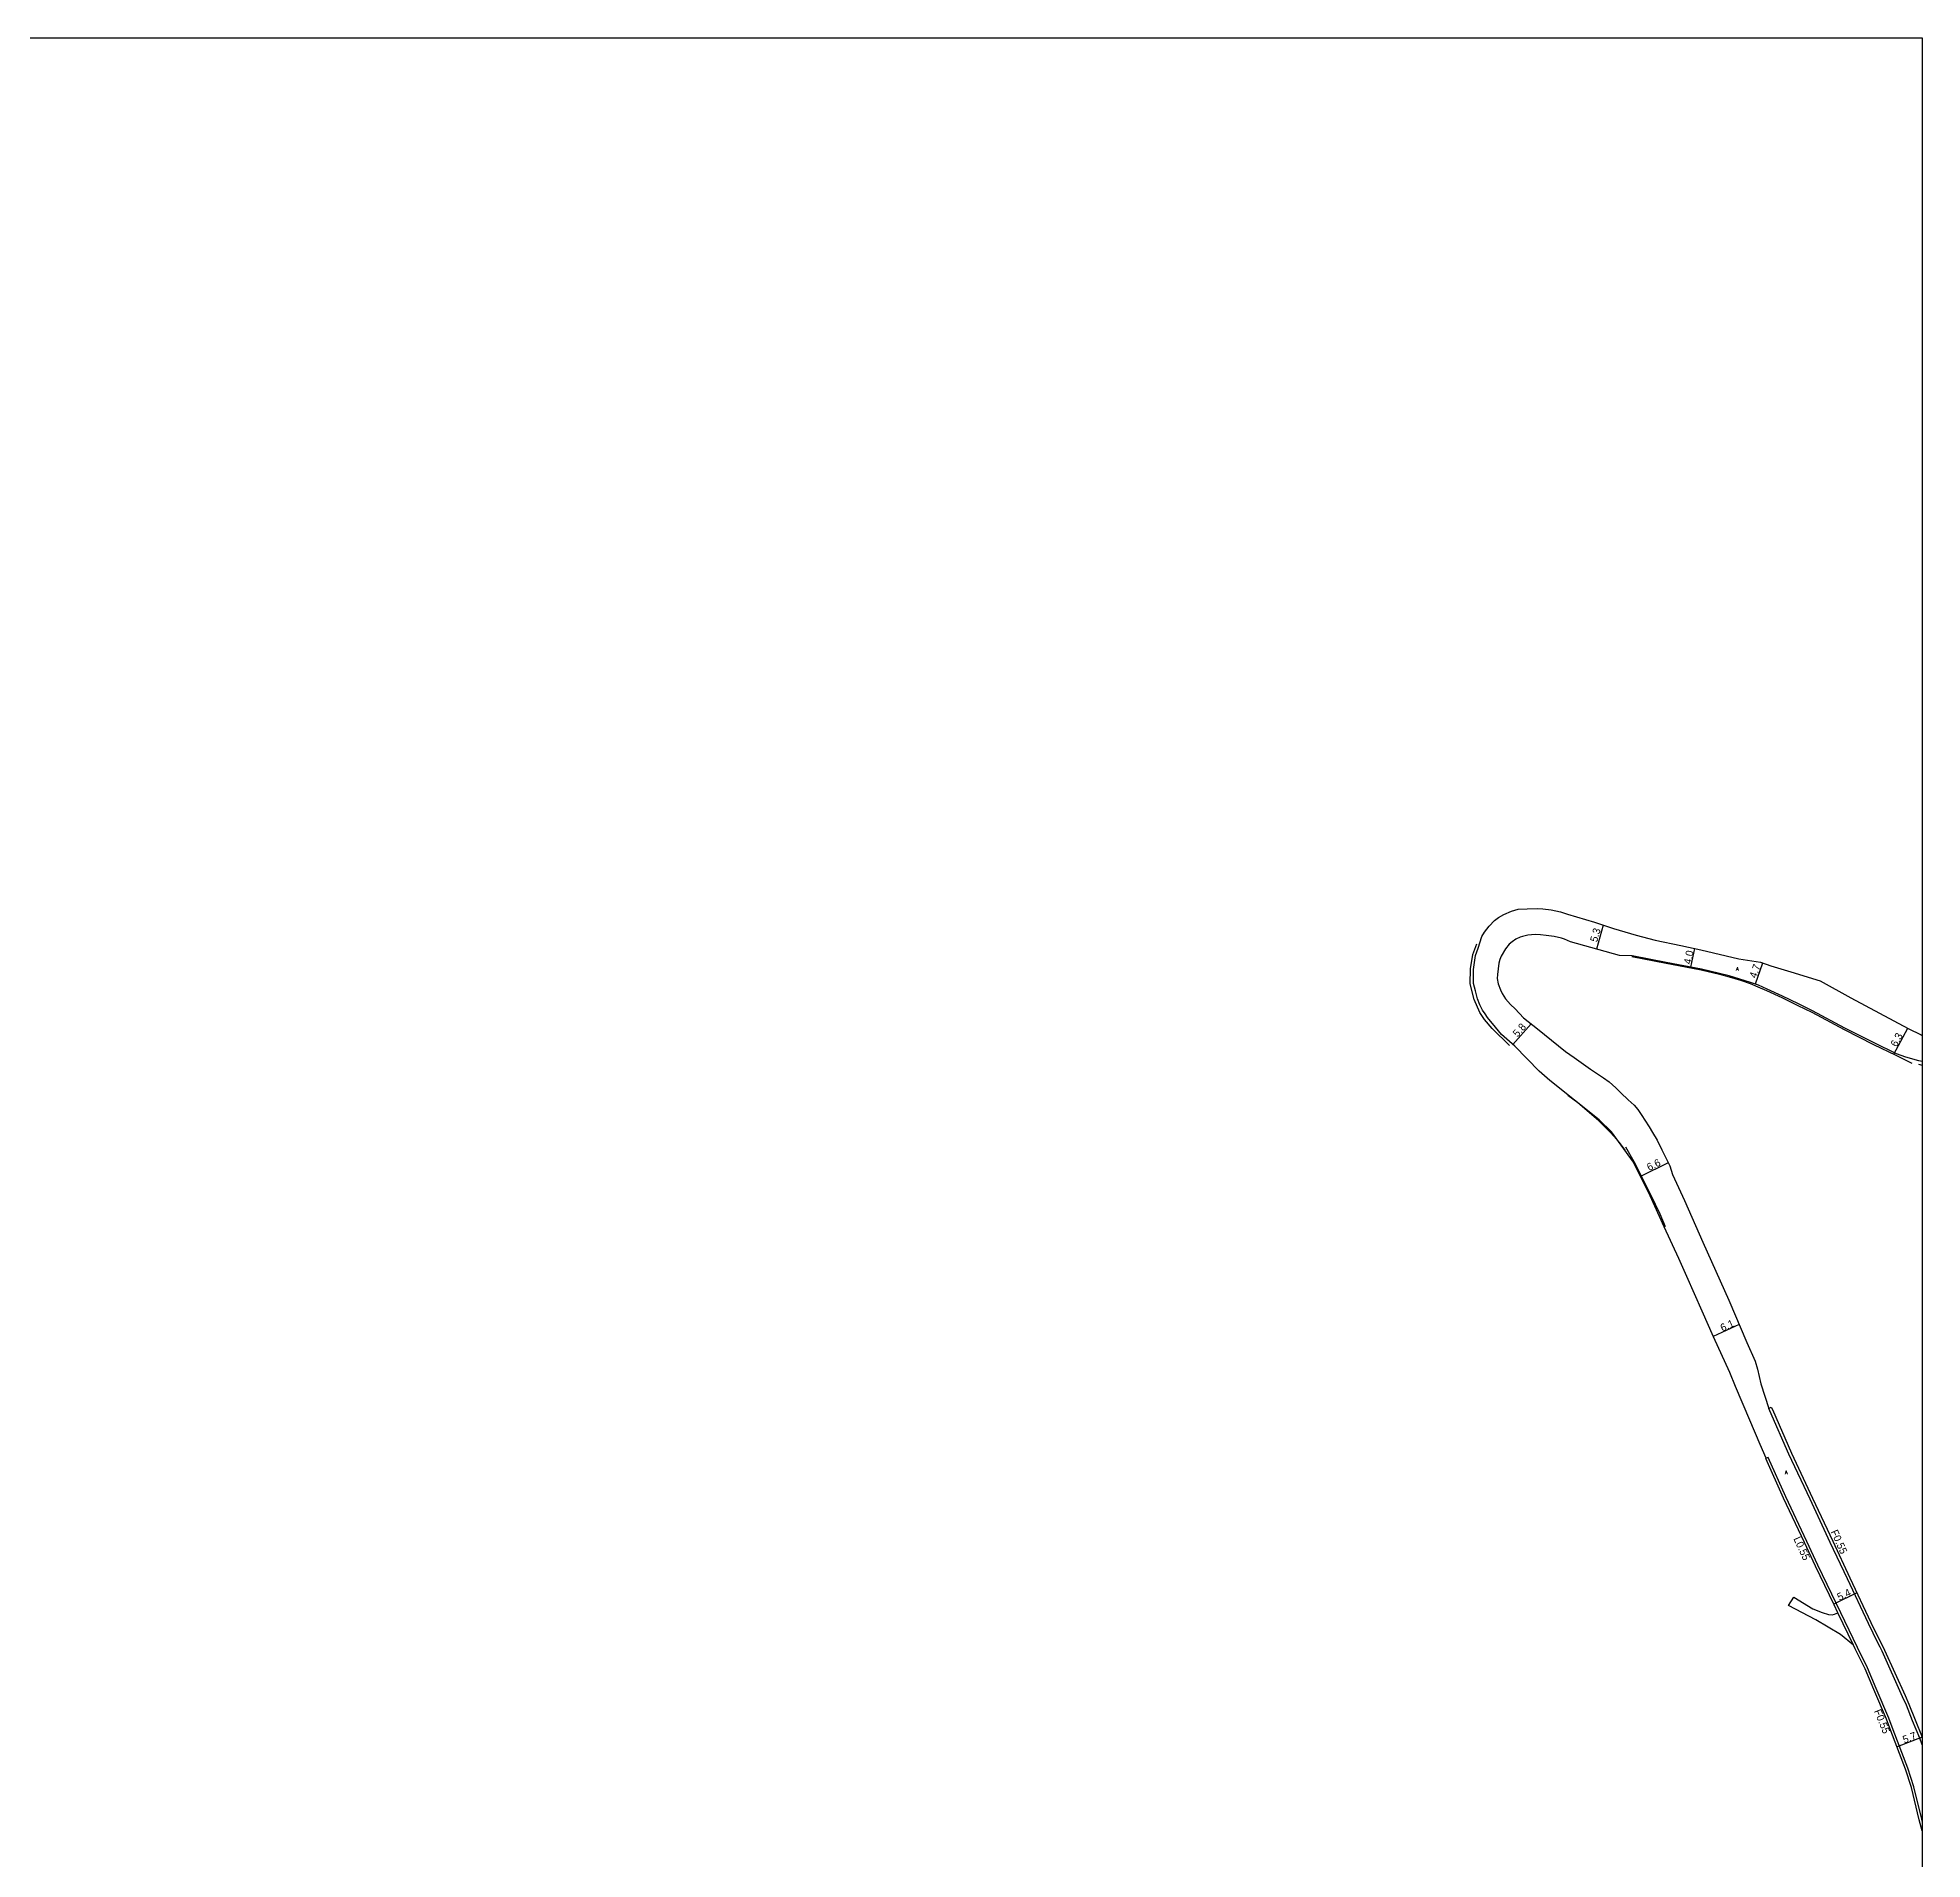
# Model space of a CAD drawing. Header units: metres. Extents: x -19200 to -16000, y -96000 to -93000.
# Drawn here: x -16400 to -16000, y -93386.5 to -93000 of the extents above; entities that cross this region are included whole.
import ezdxf

# ---------------------------------------------------------------- set-up
doc = ezdxf.new("R2010")
doc.units = ezdxf.units.M
doc.header["$LTSCALE"] = 2.5
for name, color, linetype in [('側溝・桝', 7, 'Continuous'), ('図郭', 7, 'Continuous'), ('幅員', 7, 'Continuous'), ('歩道・分離帯・安全施設', 7, 'Continuous'), ('舗装', 7, 'Continuous'), ('道路', 7, 'Continuous')]:
    doc.layers.add(name, color=color, linetype=linetype)
doc.styles.get("Standard").update_dxf_attribs({"font": ''})
doc.styles.add('YOKO_DECO', font='txt.shx', dxfattribs={"bigfont": 'extfont.shx'})
doc.styles.get('Standard').set_extended_font_data('@MS PGothic')

msp = doc.modelspace()

# ---------------------------------------------------------------- linework, layer by layer
at = {"layer": '側溝・桝'}
for points in [[(-16000, -93362.2), (-16000.56, -93360.78), (-16002.05, -93357.08), (-16003.38, -93353.79), (-16004.17, -93351.97), (-16008.54, -93342.34), (-16008.96, -93341.46), (-16009.46, -93340.52), (-16011.45, -93336.47), (-16015.91, -93326.97), (-16019.54, -93319.22), (-16023.81, -93310.09), (-16028.3, -93300.54), (-16032.34, -93291.31), (-16032.58, -93290.8)], [(-16000, -93378.41), (-16000.13, -93377.93), (-16001.8, -93371.07), (-16003.04, -93367.16), (-16006.16, -93359.03), (-16007.11, -93356.52), (-16009.78, -93350.21), (-16011.66, -93345.85), (-16013.74, -93341.55), (-16018.21, -93332.25), (-16022.18, -93324.03), (-16024.52, -93319.05), (-16028.96, -93309.59), (-16032.74, -93301.2), (-16033.11, -93301.36)], [(-16014.58, -93341.05), (-16017.9, -93334.14)]]:
    msp.add_lwpolyline(points, dxfattribs=at)
at = {"layer": '図郭'}
msp.add_lwpolyline([(-16800, -93000), (-16000, -93000), (-16000, -93600), (-16800, -93600)], close=True, dxfattribs=at)
at = {"layer": '幅員'}
for points in [[(-16067.72, -93188.26), (-16069.16, -93193.36)], [(-16049.13, -93197.18), (-16048.28, -93193.26)], [(-16033.9, -93196.31), (-16035.49, -93200.78)], [(-16083.03, -93209.23), (-16086.88, -93213.58)], [(-16006.06, -93215.68), (-16003.1, -93210.16)], [(-16053.91, -93238.69), (-16059.78, -93241.6)], [(-16038.84, -93273.03), (-16044.36, -93275.55)], [(-16013.87, -93329.96), (-16018.78, -93332.32)], [(-16000.02, -93360.57), (-16005.36, -93362.62)]]:
    msp.add_lwpolyline(points, dxfattribs=at)
at = {"layer": '歩道・分離帯・安全施設'}
for points in [[(-16087.63, -93213.79), (-16091.31, -93210.23), (-16092.9, -93208.31), (-16093.94, -93206.78), (-16095.14, -93204.05), (-16095.98, -93200.74), (-16095.89, -93197.52), (-16095.43, -93194.51), (-16094.53, -93192.27)], [(-16061.62, -93194.96), (-16054.36, -93196.34), (-16046.92, -93197.78), (-16043.06, -93198.68), (-16041.02, -93199.22), (-16038.61, -93199.95), (-16036.53, -93200.67), (-16034.89, -93201.34), (-16033.04, -93202.14), (-16029.79, -93203.65), (-16026.39, -93205.29), (-16023.47, -93206.77), (-16016.57, -93210.4), (-16010.35, -93213.62), (-16005.65, -93215.87), (-16002.2, -93217.58)], [(-16000.8, -93217.8), (-16000, -93217.96)], [(-16063.06, -93236.01), (-16064.29, -93234.41), (-16066.15, -93232.25), (-16068.67, -93229.78), (-16073.14, -93225.99), (-16075.21, -93224.41)], [(-16054.52, -93252.26), (-16055.67, -93249.63), (-16057.54, -93245.66), (-16061.15, -93238.48), (-16062.91, -93235.41)]]:
    msp.add_lwpolyline(points, dxfattribs=at)
at = {"layer": '道路'}
for points in [[(-16033.12, -93301.34), (-16034.38, -93298.44), (-16036.59, -93293.27), (-16039.66, -93286.15), (-16040.87, -93283.21), (-16044.35, -93275.59), (-16046.7, -93270.16), (-16050, -93262.79), (-16051.69, -93259.03), (-16054.76, -93252.26), (-16057.74, -93245.73), (-16061.29, -93238.56), (-16065.96, -93232.12), (-16068.56, -93229.58), (-16079.07, -93221.25), (-16081.31, -93219.29), (-16086.49, -93213.93), (-16089.29, -93211.46), (-16090.61, -93209.91), (-16092.26, -93207.84), (-16092.78, -93207.11), (-16093.37, -93206.28), (-16093.9, -93205.15), (-16094.38, -93203.94), (-16094.84, -93202.24), (-16095.25, -93200.67), (-16095.29, -93197.71), (-16094.8, -93194.7), (-16094.29, -93193.14), (-16093.48, -93190.67), (-16092.91, -93189.77), (-16091.96, -93188.46), (-16090.81, -93187.26), (-16089.94, -93186.63), (-16088.82, -93186.03), (-16087.17, -93185.32), (-16085.75, -93184.86), (-16083.9, -93184.83), (-16081.73, -93184.76), (-16080.57, -93184.83), (-16078.8, -93185.03), (-16076.76, -93185.45), (-16075.3, -93185.94), (-16069.58, -93187.63), (-16065.52, -93189.02), (-16060.76, -93190.4), (-16056.69, -93191.43), (-16051.27, -93192.61), (-16047, -93193.54), (-16038.95, -93195.43), (-16034.36, -93196.15)], [(-16000, -93217.24), (-16000.76, -93217.09), (-16003.51, -93216.28), (-16005.51, -93215.58), (-16010.25, -93213.28), (-16016.42, -93210.11), (-16023.32, -93206.48), (-16026.25, -93205), (-16029.65, -93203.35), (-16032.91, -93201.84), (-16034.76, -93201.04), (-16036.45, -93200.44), (-16040.98, -93199.06), (-16043.02, -93198.52), (-16046.89, -93197.61), (-16054.33, -93196.17), (-16061.58, -93194.8), (-16064.26, -93194.74), (-16074.65, -93191.81), (-16075.96, -93191.26), (-16076.56, -93191.07), (-16078.13, -93190.71), (-16079.84, -93190.44), (-16081.01, -93190.3), (-16082.17, -93190.29), (-16083.69, -93190.42), (-16084.87, -93190.68), (-16085.34, -93190.83), (-16086.28, -93191.28), (-16087.07, -93191.83), (-16087.68, -93192.29), (-16088.49, -93193.31), (-16089.35, -93194.86), (-16089.66, -93195.55), (-16089.9, -93196.32), (-16090.04, -93197.53), (-16090.19, -93198.78), (-16090.21, -93199.59), (-16090.01, -93200.74), (-16089.54, -93201.99), (-16089.17, -93202.78), (-16088.48, -93203.9), (-16087.38, -93205.08), (-16086.43, -93206.01), (-16084.67, -93207.92), (-16081.69, -93210.31), (-16075.71, -93215.07), (-16073.92, -93216.39), (-16070.4, -93218.82), (-16067.65, -93220.7), (-16066.49, -93221.53), (-16065.06, -93222.77), (-16064, -93223.88), (-16062.43, -93225.34), (-16061.18, -93226.45), (-16060.39, -93227.41), (-16059.55, -93228.65), (-16058.88, -93229.64), (-16058, -93231.04), (-16057.24, -93232.27), (-16056.3, -93233.87), (-16055.29, -93235.96), (-16054.33, -93237.8), (-16053.61, -93239.34), (-16053.02, -93241.17), (-16050.49, -93246.67), (-16046.56, -93255.53), (-16041.05, -93267.84), (-16037.21, -93276.84), (-16035.49, -93280.76), (-16034.99, -93282.5), (-16034.29, -93285.62), (-16032.58, -93290.8), (-16032.06, -93290.56), (-16031.82, -93291.07), (-16027.78, -93300.3), (-16023.29, -93309.85), (-16019.02, -93318.97), (-16015.39, -93326.73), (-16010.93, -93336.22), (-16008.94, -93340.26), (-16008.45, -93341.2), (-16008.02, -93342.1), (-16003.64, -93351.74), (-16002.85, -93353.57), (-16001.52, -93356.86), (-16000.02, -93360.57), (-16000, -93360.63)], [(-16034.36, -93196.15), (-16032.17, -93196.89), (-16027.94, -93198.18), (-16021.69, -93200.08), (-16015.16, -93203.69), (-16003.03, -93210.19), (-16000.24, -93211.58), (-16000, -93211.67)], [(-16017.9, -93334.14), (-16018.7, -93332.48), (-16022.66, -93324.26), (-16025.01, -93319.28), (-16029.45, -93309.82), (-16033.23, -93301.42), (-16033.11, -93301.36), (-16033.12, -93301.34)], [(-16000, -93380.46), (-16000.66, -93378.06), (-16002.32, -93371.21), (-16003.55, -93367.34), (-16006.66, -93359.22), (-16007.61, -93356.72), (-16010.28, -93350.43), (-16012.15, -93346.08), (-16014.23, -93341.79), (-16014.58, -93341.05)]]:
    msp.add_lwpolyline(points, dxfattribs=at)
at = {"layer": '道路', "flags": 128}
for points in [[(-16028.37, -93332.62), (-16027.24, -93330.82)], [(-16027.24, -93330.82), (-16023.22, -93333.32), (-16021.23, -93334.09), (-16019.93, -93334.52), (-16019.15, -93334.57), (-16018.61, -93334.48), (-16017.9, -93334.14)], [(-16014.58, -93341.05), (-16017.36, -93338.75), (-16022.57, -93335.66), (-16028.37, -93332.62)]]:
    msp.add_lwpolyline(points, dxfattribs=at)

# ---------------------------------------------------------------- texts
at = {"layer": '側溝・桝'}
for s, rotation, p in [('L0.55', 295, (-16027.4, -93318.47)), ('F0.55', 294, (-16019.48, -93316.98)), ('F0.55', 292, (-16010.28, -93355.02))]:
    msp.add_text(s, height=1.6, rotation=rotation, dxfattribs=at).set_placement(p)
at = {"layer": '幅員'}
for s, rotation, p in [('5.3', 74, (-16069.03, -93191.99)), ('4.0', 78, (-16049.13, -93196.69)), ('4.7', 70, (-16035.28, -93199.67)), ('5.8', 49, (-16085.88, -93212.15)), ('6.3', 62, (-16005.44, -93214.25)), ('6.6', 26, (-16057.98, -93240.47)), ('6.1', 24, (-16042.43, -93274.53)), ('5.4', 26, (-16017.59, -93331.67)), ('5.7', 21, (-16003.8, -93361.91))]:
    msp.add_text(s, height=1.6, rotation=rotation, dxfattribs=at).set_placement(p)
at = {"layer": '舗装', "style": 'YOKO_DECO'}
for p in [(-16039.54, -93197.91, 313.43), (-16029.15, -93304.75, 296.36)]:
    msp.add_text('A', height=0.75, dxfattribs=at).set_placement(p)

doc.saveas('drawing.dxf')
